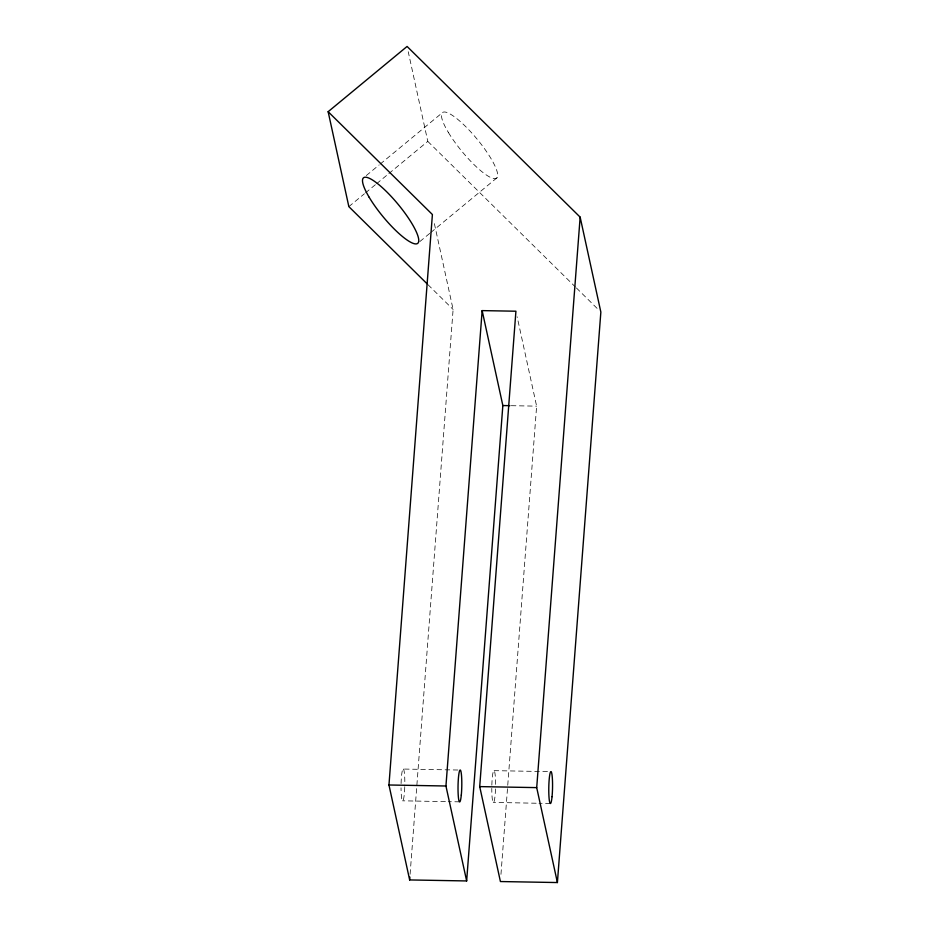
<?xml version="1.0" encoding="UTF-8"?>
<svg xmlns="http://www.w3.org/2000/svg" width="929" height="929" viewBox="0 0 929 929"><rect width="100%" height="100%" fill="white"/><g stroke="black" fill="none" stroke-linecap="round" stroke-linejoin="round"><path stroke-width="0.7" stroke-dasharray="4.64 3.48" d="M410.095 874.224L453.108 309.462L433.878 221.311M500.963 874.34L536.625 406.147L517.139 316.801M496.945 177.822L430.742 232.552M366.293 175.558L379.125 164.956M380.182 164.085L442.192 112.85M348.851 206.633L364.412 193.766M365.527 192.849L375.537 184.581M376.651 183.663L387.765 174.466M388.879 173.549L427.793 141.382L408.237 51.722M419.885 241.528L429.755 233.365M401.084 783.553A15.944 1.87 -89 0 1 403.372 769.049L460.354 770.06M494.123 770.652L551.118 771.662M459.472 801.82L448.254 801.669M550.235 803.422L539.017 803.283M511.298 405.694L536.625 406.147M536.161 803.225L493.253 802.412M445.409 801.622L402.489 800.81M427.793 141.382L575.399 286.98M576.421 287.978L597.8 309.067M428.048 284.738L453.108 309.462M491.847 785.168A15.944 1.87 -89 0 1 493.938 770.594A15.944 1.87 -89 0 1 495.575 784.691M495.494 788.93A15.944 1.87 -89 0 1 493.38 802.47A15.944 1.87 -89 0 1 491.789 788.373M403.372 769.049A15.944 1.87 -89 0 1 404.777 786.294M404.742 787.316A15.944 1.87 -89 0 1 402.687 800.868A15.944 1.87 -89 0 1 401.038 787.85M448.405 132.499A42.513 9.743 50.4 0 0 496.167 178.414A42.513 9.743 50.4 0 0 464.14 125.09A42.513 9.743 50.4 0 0 448.405 132.499"/><path stroke-width="1.39" d="M388.961 784.993L432.403 214.529L328.146 111.701L407.088 46.45L580.149 217.142L600.854 312.074L557.4 882.55L500.417 881.54L479.712 786.608L515.92 311.215L482.151 310.611L445.943 786.004L466.648 880.947L409.654 879.937L388.961 784.993L445.943 786.004M409.654 879.937L409.875 877.081M466.648 880.947L502.844 405.543L482.151 310.611M557.4 882.55L536.707 787.618L580.149 217.142M502.844 405.543L509.882 405.671M479.712 786.608L536.707 787.618M427.038 283.751L348.851 206.633L328.146 111.701M552.047 796.676A15.944 1.87 -89 0 0 551.118 771.662A15.944 1.87 -89 0 0 548.853 794.295A15.944 1.87 -89 0 0 552.047 796.676M461.295 795.061A15.944 1.87 -89 0 0 460.354 770.06A15.944 1.87 -89 0 0 458.102 792.692A15.944 1.87 -89 0 0 461.295 795.061M369.196 197.308A42.513 9.743 50.4 0 0 417.098 243.712A42.513 9.743 50.4 0 0 385.593 190.712A42.513 9.743 50.4 0 0 369.196 197.308"/></g></svg>
